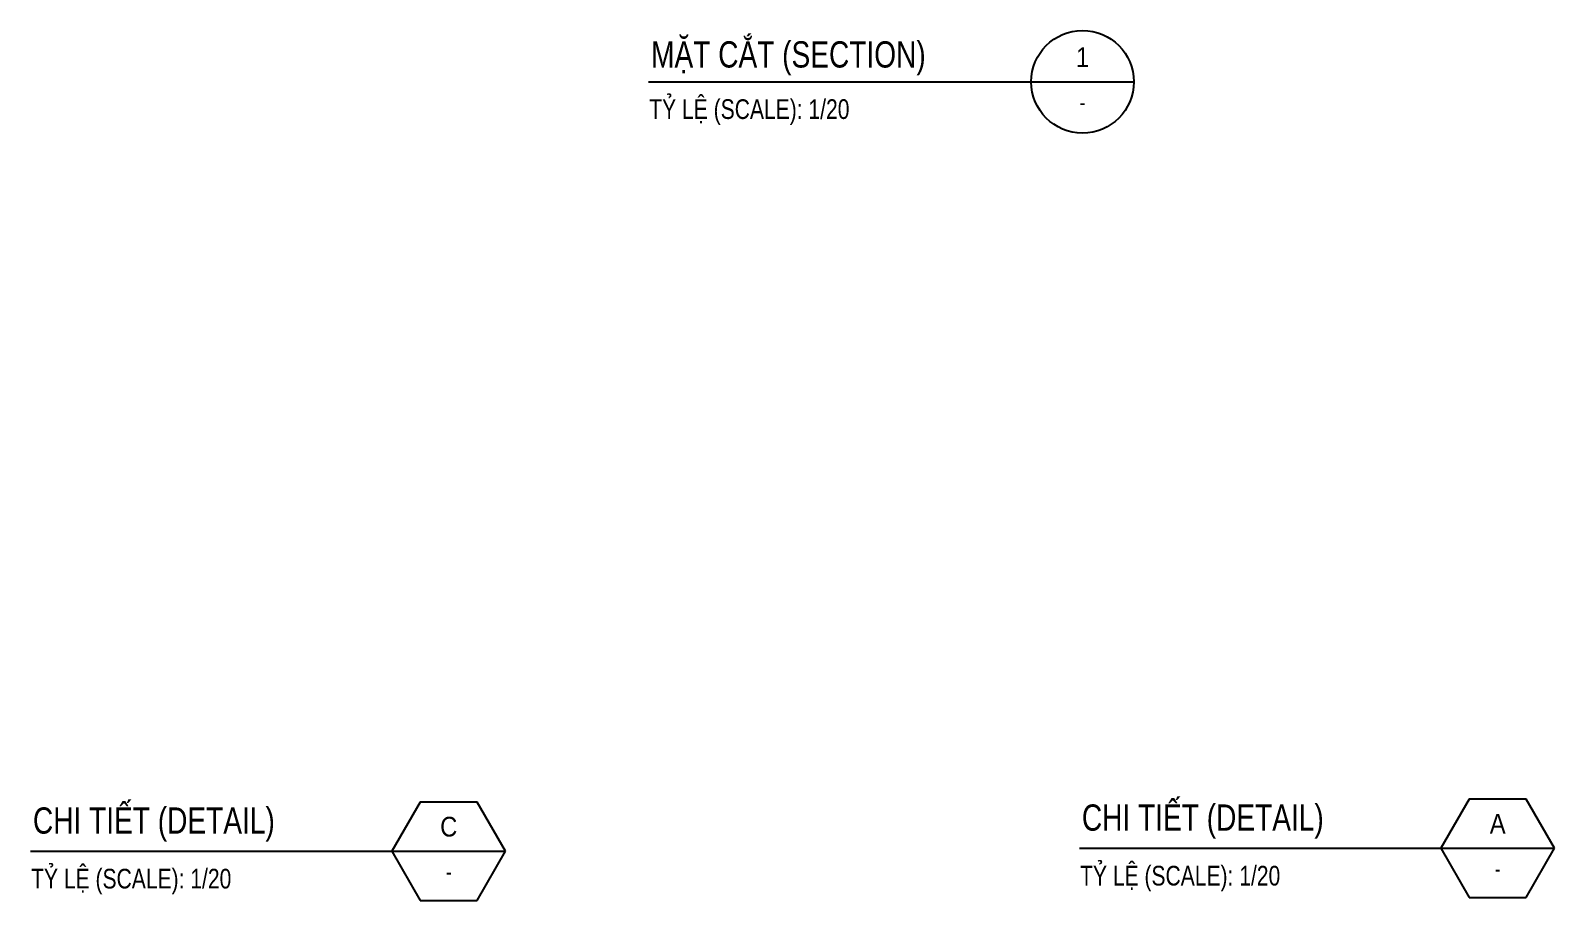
# Model space of a CAD drawing. Header units: millimetres. Extents: x -73021 to 3450336, y 75330 to 1037285.
# Drawn here: x -19169 to -16847, y 136406 to 137732 of the extents above; entities that cross this region are included whole.
import ezdxf
from ezdxf.enums import TextEntityAlignment as Align

# ---------------------------------------------------------------- set-up
doc = ezdxf.new("R2010")
doc.units = ezdxf.units.MM
doc.layers.add('Big_Text_Note', color=3, linetype='Continuous')
doc.layers.add('s-note', color=2, linetype='Continuous')
doc.styles.add('TXT3', font='vn_vni.shx', dxfattribs={"width": 0.8})
doc.styles.add('TXT5', font='vn_vni.shx', dxfattribs={"width": 0.8})

msp = doc.modelspace()

# ---------------------------------------------------------------- linework, layer by layer
for p, q in [((-18227.48, 137653.76), (-17549.11, 137653.76)), ((-17644.55, 137653.76), (-17488.3, 137653.76)), ((-18575.35, 136556.44), (-18618.65, 136481.44)), ((-18488.75, 136556.44), (-18575.35, 136556.44)), ((-18445.45, 136481.44), (-18488.75, 136556.44)), ((-16977.32, 136560.95), (-17020.63, 136485.95)), ((-16890.72, 136560.95), (-16977.32, 136560.95)), ((-16847.42, 136485.95), (-16890.72, 136560.95)), ((-19169.22, 136481.44), (-18569.84, 136481.44)), ((-18618.65, 136481.44), (-18575.35, 136406.44)), ((-18618.65, 136481.44), (-18445.45, 136481.44)), ((-18488.75, 136406.44), (-18445.45, 136481.44)), ((-17571.2, 136485.95), (-16971.81, 136485.95)), ((-17020.63, 136485.95), (-16977.32, 136410.95)), ((-17020.63, 136485.95), (-16847.42, 136485.95)), ((-16890.72, 136410.95), (-16847.42, 136485.95)), ((-18575.35, 136406.44), (-18488.75, 136406.44)), ((-16977.32, 136410.95), (-16890.72, 136410.95))]:
    msp.add_line(p, q)
msp.add_circle((-17566.43, 137653.76), 78.13)

# ---------------------------------------------------------------- texts
at = {"layer": 'Big_Text_Note', "color": 6, "style": 'TXT5', "width": 0.8}
for s, p in [('MAËT CAÉT (SECTION)', (-18223.75, 137695.43)), ('CHI TIEÁT (DETAIL)', (-19165.49, 136528.32)), ('CHI TIEÁT (DETAIL)', (-17567.46, 136532.83))]:
    msp.add_text(s, height=40, dxfattribs=at).set_placement(p, align=Align.MIDDLE_LEFT)
at = {"layer": 'Big_Text_Note', "color": 6, "style": 'TXT5', "width": 0.9}
for tag, text, p in [('1', 'A', (-17566.43, 137691.26)), ('C', 'D', (-18532.05, 136518.94)), ('A', 'D', (-16934.02, 136523.45))]:
    msp.add_attdef(tag, text=text, height=30, dxfattribs=at).set_placement(p, align=Align.MIDDLE_CENTER)
at = {"layer": 's-note', "color": 2, "style": 'TXT5', "width": 0.8}
for p in [(-18226.54, 137612.09), (-19168.28, 136439.78), (-17570.25, 136444.29)]:
    msp.add_text('TYÛ LEÄ (SCALE): 1/20', height=30, dxfattribs=at).set_placement(p, align=Align.MIDDLE_LEFT)
at = {"layer": 's-note', "color": 2, "style": 'TXT3', "width": 0.8}
for p in [(-17566.42, 137622.51), (-16934.02, 136454.7), (-18532.05, 136450.19)]:
    msp.add_attdef('-', text='-', height=25, dxfattribs=at).set_placement(p, align=Align.MIDDLE_CENTER)

doc.saveas('drawing.dxf')
